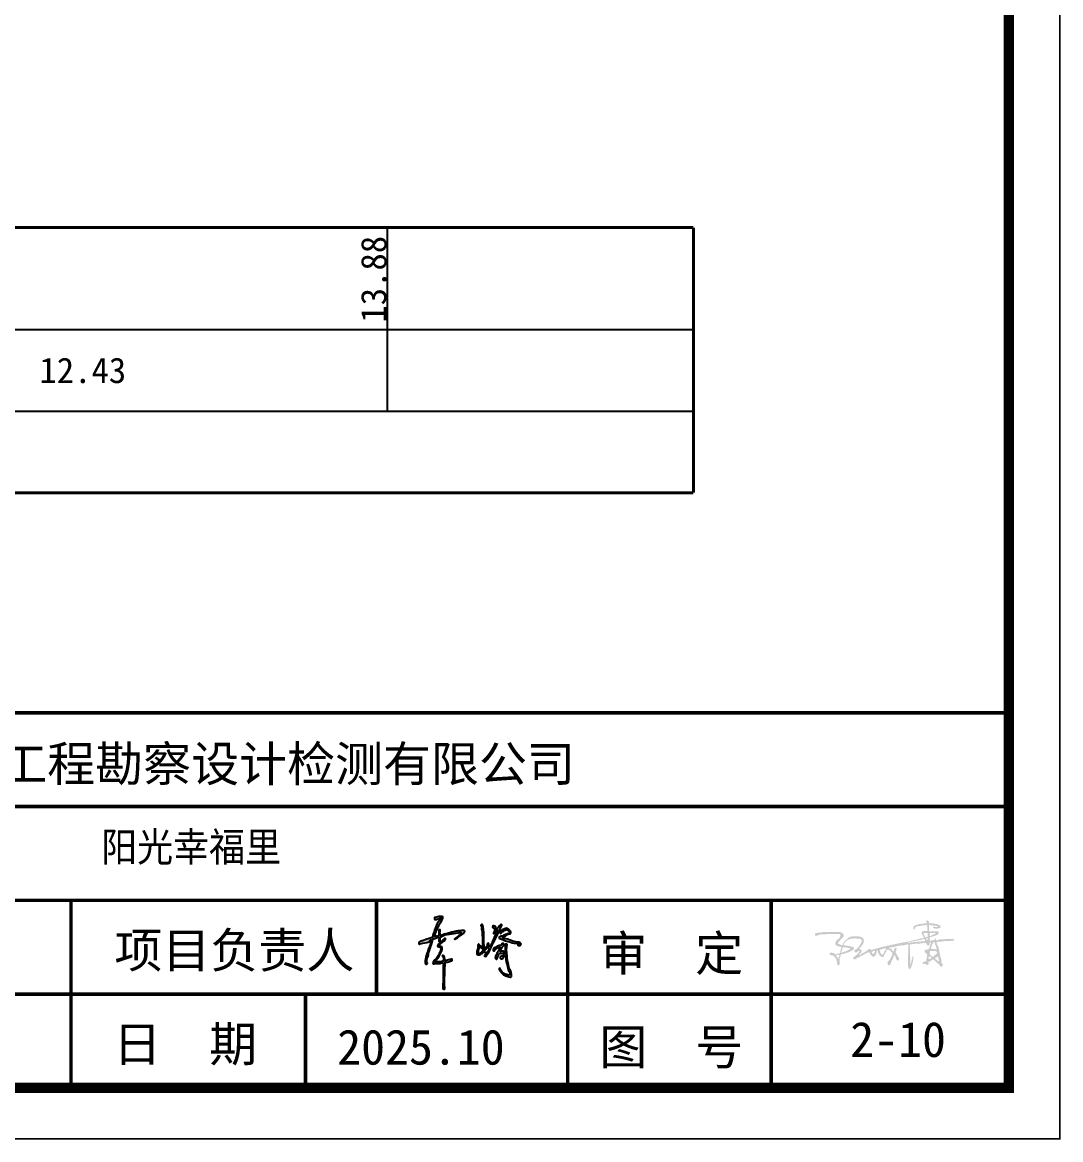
# Model space of a CAD drawing. Header units: millimetres. Extents: x -255 to 9196, y 129 to 426.
# Drawn here: x 4363.8 to 4465.6, y 129.3 to 238.8 of the extents above; entities that cross this region are included whole.
import ezdxf
from ezdxf.enums import TextEntityAlignment as Align

# ---------------------------------------------------------------- set-up
doc = ezdxf.new("R2010")
doc.units = ezdxf.units.MM
doc.layers.add('不打印', color=7, linetype='Continuous', plot=False)
doc.layers.add('地质-图框', color=7, linetype='Continuous')
doc.layers.add('地质-标注栏', color=7, linetype='Continuous')
doc.styles.add('LZ_PMT_LINE', font='', dxfattribs={"height": 2})
doc.styles.get("Standard").update_dxf_attribs({"font": 'simfang.ttf', "height": 2.5})
doc.styles.add('标注栏数据', font='simfang.ttf', dxfattribs={"width": 0.7, "height": 2.5})
doc.styles.get('LZ_PMT_LINE').set_extended_font_data('SimSun')

msp = doc.modelspace()

# ---------------------------------------------------------------- hatches: boundary and pattern name
at = {"linetype": 'Continuous'}
h = msp.add_hatch(color=0, dxfattribs=at)
edge = h.paths.add_edge_path()
edge.add_spline(control_points=[(4404.82, 151), (4404.82, 151), (4404.6, 150.97), (4404.47, 150.9), (4404.31, 150.82), (4404.19, 150.88), (4404.16, 150.96), (4404.2, 151.06), (4404.34, 151.04), (4404.51, 151.12), (4404.72, 151.15), (4405.03, 151.18), (4405, 150.96), (4404.94, 150.81), (4404.84, 150.66), (4404.75, 150.5), (4404.64, 150.33), (4404.54, 150.11), (4404.45, 149.84), (4404.31, 149.64), (4404.27, 149.43), (4404.21, 149.32), (4404.11, 149.16), (4404.28, 149.17), (4404.38, 149.22), (4404.51, 149.23), (4404.66, 149.25), (4404.59, 149.49), (4404.63, 149.64), (4404.59, 149.84), (4404.77, 149.84), (4404.71, 149.64), (4404.74, 149.49), (4404.72, 149.34), (4404.78, 149.25), (4404.98, 149.37), (4405.26, 149.42), (4405.67, 149.55), (4406.07, 149.63), (4406.46, 149.73), (4406.79, 149.73), (4407.01, 149.8), (4407.19, 149.73), (4407.09, 149.52), (4406.85, 149.35), (4406.56, 149.14), (4406.3, 148.98), (4406.18, 148.92), (4406.11, 148.89), (4406.21, 149), (4406.3, 149.07), (4406.5, 149.2), (4406.66, 149.34), (4406.79, 149.44), (4406.83, 149.55), (4406.67, 149.6), (4406.02, 149.38), (4405.39, 149.47), (4404.72, 149.11), (4404.75, 149.07), (4404.72, 148.95), (4404.77, 148.83), (4404.75, 148.68), (4404.84, 148.63), (4404.91, 148.75), (4405.02, 148.83), (4405.11, 148.92), (4405.18, 149), (4405.27, 148.98), (4405.25, 148.82), (4405.07, 148.73), (4404.91, 148.54), (4404.76, 148.45), (4404.67, 148.36), (4404.67, 148.29), (4404.7, 148.17), (4404.93, 148.24), (4404.98, 147.92), (4404.84, 147.58), (4404.62, 147.19), (4404.38, 146.87), (4404.24, 146.77), (4404.2, 146.68), (4404.38, 146.63), (4404.56, 146.7), (4404.83, 146.72), (4404.97, 146.74), (4405.09, 146.76), (4405.06, 146.91), (4405.06, 147.02), (4405.06, 147.18), (4404.93, 147.19), (4404.96, 147.38), (4405.2, 147.28), (4405.16, 147.06), (4405.22, 146.93), (4405.18, 146.77), (4405.47, 146.87), (4405.63, 146.9), (4405.81, 146.94), (4405.89, 146.98), (4405.91, 146.94), (4405.92, 146.9), (4405.92, 146.86), (4405.91, 146.81), (4405.86, 146.81), (4405.68, 146.74), (4405.49, 146.69), (4405.28, 146.67), (4405.26, 146.65), (4405.22, 146.65), (4405.24, 146.62), (4405.18, 146.28), (4405.23, 145.64), (4405.16, 144.87), (4405.15, 144.35), (4405.23, 144.12), (4405.18, 143.99), (4404.99, 144.04), (4405.03, 144.87), (4405.04, 145.58), (4405.03, 146.31), (4405.06, 146.49), (4405.02, 146.54), (4405, 146.6), (4404.81, 146.57), (4404.55, 146.5), (4404.29, 146.54), (4404.07, 146.48), (4404.05, 146.55), (4404.03, 146.61), (4404.06, 146.71), (4404.17, 146.87), (4404.44, 147.09), (4404.61, 147.43), (4404.74, 147.71), (4404.81, 147.89), (4404.82, 148.1), (4404.64, 148.16), (4404.47, 148.2), (4404.49, 148.36), (4404.61, 148.42), (4404.71, 148.48), (4404.73, 148.6), (4404.61, 148.67), (4404.6, 148.84), (4404.66, 149), (4404.57, 149.1), (4404.39, 149.01), (4404.22, 149), (4404.02, 148.91), (4403.98, 148.62), (4403.83, 148.22), (4403.63, 147.67), (4403.56, 147.23), (4403.42, 146.96), (4403.46, 146.82), (4403.44, 146.7), (4403.51, 146.6), (4403.47, 146.52), (4403.43, 146.47), (4403.36, 146.48), (4403.27, 146.49), (4403.25, 146.64), (4403.31, 147.16), (4403.54, 147.84), (4403.81, 148.51), (4403.81, 148.76), (4403.9, 148.86), (4403.77, 148.85), (4403.66, 148.57), (4403.18, 148.57), (4402.84, 148.49), (4402.71, 148.4), (4402.63, 148.46), (4402.64, 148.58), (4402.79, 148.69), (4403.04, 148.77), (4403.36, 148.93), (4403.67, 148.97), (4403.85, 149.05), (4403.98, 149.04), (4403.99, 149.26), (4404.23, 149.77), (4404.35, 150.46), (4404.75, 150.81), (4404.8, 150.89), (4404.83, 150.93), (4404.84, 150.96), (4404.86, 150.99), (4404.82, 151), (4404.82, 151)], knot_values=[0, 0, 0, 0, 0.197659, 0.38152, 0.566109, 0.652135, 0.748753, 0.807036, 0.92578, 1.122031, 1.368988, 1.626652, 1.76802, 1.918621, 2.118344, 2.300641, 2.476901, 2.727997, 3.020459, 3.30281, 3.467088, 3.639635, 3.748419, 3.829445, 4.003086, 4.123696, 4.214806, 4.40081, 4.667341, 4.776567, 4.878347, 5.011798, 5.239779, 5.391232, 5.421408, 5.561877, 5.912571, 6.38166, 6.788598, 7.158235, 7.581854, 7.75821, 7.879208, 8.024703, 8.302733, 8.776744, 9.113748, 9.171835, 9.21185, 9.282009, 9.431192, 9.655122, 9.945004, 10.084012, 10.156313, 10.23478, 10.492922, 12.265977, 12.308224, 12.341497, 12.381398, 12.643767, 12.73859, 12.784271, 12.894334, 13.057034, 13.22312, 13.293963, 13.355493, 13.427134, 13.691979, 13.931156, 14.154695, 14.230531, 14.280349, 14.357953, 14.559753, 14.73671, 15.127693, 15.701362, 16.09181, 16.245167, 16.284172, 16.325965, 16.693564, 16.937976, 17.092889, 17.140175, 17.268068, 17.432612, 17.543247, 17.640717, 17.742204, 17.919021, 18.124187, 18.330875, 18.38331, 18.514374, 18.915136, 19.05586, 19.094889, 19.129342, 19.171939, 19.2281, 19.253164, 19.30045, 19.335915, 19.866366, 19.900833, 19.91431, 19.956102, 19.971506, 20.016335, 20.975658, 21.868584, 22.374573, 22.482502, 22.597173, 22.697846, 22.941553, 24.708467, 25.088101, 25.161193, 25.220954, 25.277606, 25.350797, 25.711986, 26.113546, 26.20435, 26.256258, 26.30822, 26.383415, 26.54161, 26.923438, 27.405824, 27.649529, 27.849929, 27.988286, 28.210288, 28.334066, 28.448614, 28.601664, 28.712075, 28.802319, 28.905249, 29.053216, 29.28859, 29.3441, 29.421244, 29.800842, 29.895833, 30.034219, 30.598059, 31.241971, 31.744499, 31.964954, 32.082734, 32.192402, 32.311997, 32.392136, 32.448377, 32.505145, 32.585331, 32.68582, 32.890345, 34.212601, 34.822842, 34.959792, 35.019354, 35.099489, 35.175216, 35.910229, 36.17828, 36.27437, 36.332015, 36.438545, 36.566652, 36.87459, 37.22398, 37.642874, 37.759289, 37.851306, 37.959659, 38.310672, 39.66111, 39.8191, 39.895663, 39.943134, 39.968266, 39.993907, 40.020381, 40.020381, 40.020381, 40.020381], degree=3, periodic=0)
h = msp.add_hatch(color=0, dxfattribs=at)
edge = h.paths.add_edge_path()
edge.add_spline(control_points=[(4408.75, 150.19), (4408.75, 150.19), (4408.7, 150.37), (4408.87, 150.36), (4408.96, 150.23), (4408.99, 149.93), (4409.04, 149.38), (4409.02, 148.81), (4409.05, 148.29), (4409.08, 148.13), (4409.06, 147.94), (4409.13, 147.99), (4409.15, 148.1), (4409.25, 148.18), (4409.33, 148.25), (4409.35, 148.33), (4409.34, 148.41), (4409.36, 148.53), (4409.46, 148.52), (4409.54, 148.47), (4409.52, 148.38), (4409.46, 148.31), (4409.49, 148.22), (4409.57, 148.2), (4409.64, 148.28), (4409.88, 148.6), (4410.04, 149.21), (4410.28, 149.54), (4410.42, 149.81), (4410.24, 149.77), (4410.22, 149.63), (4410.13, 149.53), (4410.06, 149.44), (4409.91, 149.48), (4410.01, 149.61), (4410.05, 149.7), (4410.08, 149.76), (4410.09, 149.81), (4410.05, 149.85), (4410.07, 149.92), (4410.03, 149.99), (4409.96, 150.06), (4409.84, 150.09), (4409.87, 150.18), (4409.91, 150.23), (4409.94, 150.22), (4409.99, 150.22), (4410.05, 150.21), (4410.12, 150.18), (4410.22, 150.15), (4410.19, 150.05), (4410.13, 149.98), (4410.13, 149.9), (4410.13, 149.78), (4410.28, 149.92), (4410.41, 150.06), (4410.56, 150.26), (4410.7, 150.38), (4410.79, 150.35), (4410.79, 150.24), (4410.68, 150.09), (4410.41, 149.33), (4409.9, 148.52), (4409.57, 147.67), (4409.39, 147.43), (4409.31, 147.35), (4409.28, 147.25), (4409.19, 147.25), (4409.09, 147.22), (4409.1, 147.34), (4409.17, 147.41), (4409.18, 147.5), (4409.19, 147.64), (4409.26, 147.6), (4409.29, 147.58), (4409.36, 147.57), (4409.39, 147.71), (4409.48, 147.78), (4409.53, 147.92), (4409.43, 148.01), (4409.45, 148.12), (4409.33, 148.18), (4409.29, 147.98), (4409.15, 147.88), (4409.05, 147.69), (4408.91, 147.55), (4408.75, 147.45), (4408.59, 147.37), (4408.44, 147.37), (4408.31, 147.46), (4408.33, 147.72), (4408.41, 147.96), (4408.47, 148.21), (4408.41, 148.36), (4408.49, 148.44), (4408.57, 148.4), (4408.62, 148.3), (4408.75, 148.24), (4408.82, 148.17), (4408.89, 148.1), (4408.94, 148.19), (4408.89, 148.37), (4408.91, 148.81), (4408.86, 149.31), (4408.85, 149.75), (4408.77, 149.98), (4408.84, 150.11), (4408.75, 150.19), (4408.75, 150.19)], knot_values=[0, 0, 0, 0, 0.151641, 0.238659, 0.376664, 0.590515, 1.141021, 2.014882, 2.347755, 2.615323, 2.676021, 2.710593, 2.804102, 3.007035, 3.061602, 3.13322, 3.245143, 3.315186, 3.427304, 3.477072, 3.564265, 3.655727, 3.739894, 3.799056, 3.87173, 4.029935, 5.057343, 5.495043, 5.597064, 5.685824, 5.870477, 5.988218, 6.103187, 6.183129, 6.327156, 6.441553, 6.499549, 6.531273, 6.581438, 6.655339, 6.72585, 6.812621, 6.931223, 7.021295, 7.055988, 7.084035, 7.115588, 7.194681, 7.265663, 7.364865, 7.435714, 7.528285, 7.616981, 7.694766, 7.78323, 8.036039, 8.413504, 8.498284, 8.569266, 8.640116, 8.796808, 9.11983, 11.055099, 11.664171, 11.835983, 11.928577, 12.010113, 12.106825, 12.184086, 12.258206, 12.373062, 12.483201, 12.58762, 12.624928, 12.680159, 12.714126, 12.812598, 13.001774, 13.096833, 13.217036, 13.332331, 13.402875, 13.528845, 13.768977, 13.951307, 14.158673, 14.352187, 14.53796, 14.658549, 14.786357, 14.957076, 15.350749, 15.580771, 15.713776, 15.795278, 15.84804, 15.944469, 16.12046, 16.24941, 16.284195, 16.350242, 16.460828, 16.859637, 17.639134, 17.969349, 18.182657, 18.322554, 18.394148, 18.394148, 18.394148, 18.394148], degree=3, periodic=0)
edge = h.paths.add_edge_path()
edge.add_spline(control_points=[(4408.53, 148.08), (4408.53, 148.08), (4408.59, 148.16), (4408.68, 148.15), (4408.74, 148.06), (4408.84, 147.99), (4408.96, 147.97), (4408.99, 147.88), (4408.93, 147.81), (4408.87, 147.7), (4408.75, 147.56), (4408.6, 147.52), (4408.42, 147.56), (4408.48, 147.73), (4408.49, 147.88), (4408.51, 147.97), (4408.53, 148.08), (4408.53, 148.08)], knot_values=[0, 0, 0, 0, 0.075273, 0.154812, 0.252221, 0.377888, 0.530519, 0.569008, 0.63793, 0.773479, 0.964927, 1.137476, 1.253643, 1.402924, 1.561683, 1.692143, 1.765906, 1.765906, 1.765906, 1.765906], degree=3, periodic=0)
h = msp.add_hatch(color=256)
edge = h.paths.add_edge_path(flags=16)
edge.add_spline(control_points=[(4447.06, 147.65), (4447.05, 147.62), (4447.05, 147.57), (4447.11, 147.52), (4447.16, 147.49), (4447.21, 147.48), (4447.28, 147.49), (4447.29, 147.56), (4447.33, 147.61), (4447.35, 147.67), (4447.37, 147.72), (4447.35, 147.78), (4447.28, 147.78), (4447.21, 147.76), (4447.14, 147.75), (4447.12, 147.68), (4447.07, 147.69), (4447.06, 147.67), (4447.06, 147.65), (4447.06, 147.65)], knot_values=[0, 0, 0, 0, 1.094844, 2.010583, 2.936971, 3.772058, 4.559337, 5.371692, 6.406572, 7.298431, 8.125414, 8.707814, 9.723429, 10.914867, 11.774738, 12.831234, 13.232699, 13.516351, 13.791121, 13.791121, 13.791121, 13.791121], degree=3, periodic=0)
edge = h.paths.add_edge_path()
edge.add_spline(control_points=[(4441.47, 149.27), (4441.47, 149.31), (4441.47, 149.39), (4441.48, 149.45), (4441.47, 149.5), (4441.53, 149.5), (4441.65, 149.52), (4441.89, 149.57), (4442.2, 149.59), (4442.47, 149.64), (4442.72, 149.63), (4442.98, 149.63), (4443.25, 149.64), (4443.55, 149.63), (4443.76, 149.64), (4443.98, 149.63), (4444.11, 149.53), (4444.28, 149.46), (4444.32, 149.28), (4444.24, 149.08), (4444.02, 148.95), (4443.91, 148.72), (4443.76, 148.64), (4443.72, 148.5), (4443.91, 148.42), (4444.14, 148.24), (4444.24, 148.46), (4444.31, 148.62), (4444.48, 148.82), (4444.7, 149.01), (4444.91, 149.15), (4445.18, 149.21), (4445.46, 149.18), (4445.79, 149.21), (4446.03, 149.12), (4446.23, 149.02), (4446.27, 148.82), (4446.29, 148.62), (4446.16, 148.4), (4446.03, 148.19), (4445.9, 148.06), (4445.8, 147.98), (4445.84, 147.89), (4445.95, 147.96), (4446.09, 147.79), (4446.02, 147.56), (4445.86, 147.5), (4445.83, 147.42), (4445.86, 147.33), (4446.01, 147.44), (4446.1, 147.55), (4446.28, 147.6), (4446.41, 147.69), (4446.57, 147.77), (4446.68, 147.88), (4446.82, 147.98), (4446.93, 147.93), (4447.01, 147.8), (4447.19, 147.93), (4447.6, 148.03), (4448.29, 148.22), (4449.17, 148.4), (4450.02, 148.58), (4450.71, 148.7), (4451.23, 148.85), (4451.56, 148.89), (4451.82, 149.01), (4452, 148.99), (4452.19, 149.07), (4452.08, 149.21), (4452.05, 149.34), (4451.94, 149.45), (4451.93, 149.59), (4452, 149.71), (4452.17, 149.7), (4452.32, 149.75), (4452.49, 149.69), (4452.52, 149.81), (4452.51, 149.96), (4452.48, 150.11), (4452.49, 150.33), (4452.27, 150.28), (4452.07, 150.28), (4451.84, 150.22), (4451.6, 150.21), (4451.42, 150.14), (4451.28, 150.07), (4451.24, 149.97), (4451.26, 149.9), (4451.19, 149.84), (4451.13, 149.92), (4451.12, 150.02), (4451.14, 150.19), (4451.37, 150.28), (4451.59, 150.37), (4451.85, 150.43), (4452.09, 150.42), (4452.26, 150.5), (4452.47, 150.42), (4452.42, 150.56), (4452.39, 150.62), (4452.38, 150.69), (4452.4, 150.76), (4452.49, 150.76), (4452.58, 150.72), (4452.67, 150.63), (4452.65, 150.54), (4452.65, 150.44), (4452.83, 150.52), (4453, 150.45), (4453.25, 150.43), (4453.48, 150.4), (4453.65, 150.31), (4453.78, 150.24), (4453.81, 150.13), (4453.77, 150.05), (4453.67, 150.01), (4453.53, 149.97), (4453.37, 149.94), (4453.24, 149.96), (4453.16, 150), (4453.07, 149.99), (4453.06, 150.07), (4453.07, 150.16), (4453.22, 150.12), (4453.34, 150.13), (4453.44, 150.13), (4453.53, 150.11), (4453.52, 150.18), (4453.4, 150.23), (4453.24, 150.25), (4453.04, 150.25), (4452.89, 150.29), (4452.78, 150.32), (4452.68, 150.33), (4452.65, 150.22), (4452.67, 150.08), (4452.68, 149.92), (4452.64, 149.77), (4452.7, 149.7), (4452.85, 149.65), (4453.1, 149.71), (4453.35, 149.67), (4453.56, 149.69), (4453.68, 149.52), (4453.46, 149.31), (4453.18, 149.25), (4452.95, 149.14), (4452.76, 149.14), (4452.73, 149.03), (4452.76, 148.93), (4452.68, 148.7), (4452.98, 148.79), (4453.12, 148.84), (4453.27, 148.86), (4453.24, 148.97), (4453.37, 149.02), (4453.28, 148.73), (4453.76, 148.96), (4454.09, 148.88), (4454.56, 148.97), (4454.85, 148.92), (4455.02, 148.97), (4455.08, 148.91), (4455.11, 148.86), (4455.11, 148.81), (4455.09, 148.77), (4455.04, 148.78), (4454.96, 148.77), (4454.81, 148.75), (4454.51, 148.74), (4454.1, 148.74), (4453.76, 148.65), (4453.45, 148.7), (4453.38, 148.43), (4453.62, 148.17), (4453.67, 147.7), (4453.75, 147.27), (4453.89, 146.88), (4453.86, 146.56), (4454.09, 146.4), (4453.94, 146.27), (4453.78, 146.17), (4453.66, 146.51), (4453.38, 146.61), (4453.24, 146.83), (4453.12, 146.88), (4453.1, 147), (4452.88, 146.82), (4452.78, 146.73), (4452.57, 146.71), (4452.58, 146.59), (4452.63, 146.54), (4452.63, 146.44), (4452.53, 146.39), (4452.4, 146.37), (4452.36, 146.51), (4452.22, 146.48), (4452.12, 146.47), (4452.01, 146.52), (4452.03, 146.67), (4452.19, 146.7), (4452.3, 146.74), (4452.46, 146.79), (4452.37, 146.97), (4452.47, 147.12), (4452.44, 147.27), (4452.52, 147.44), (4452.37, 147.53), (4452.25, 147.61), (4452.19, 147.79), (4452.33, 147.9), (4452.48, 147.9), (4452.66, 147.94), (4452.69, 148.11), (4452.78, 148.25), (4452.77, 148.39), (4452.85, 148.47), (4452.89, 148.55), (4452.83, 148.61), (4452.72, 148.61), (4452.74, 148.48), (4452.72, 148.37), (4452.58, 148.24), (4452.45, 148.37), (4452.42, 148.51), (4452.23, 148.56), (4451.88, 148.5), (4451.47, 148.47), (4451.09, 148.46), (4450.93, 148.41), (4450.79, 148.44), (4450.78, 148.34), (4450.77, 148.22), (4450.79, 147.98), (4450.8, 147.67), (4450.79, 147.28), (4450.87, 146.87), (4450.79, 146.67), (4450.81, 146.47), (4450.86, 146.52), (4450.86, 146.59), (4450.92, 146.67), (4450.96, 146.78), (4450.96, 146.91), (4451.04, 147.01), (4451.02, 147.12), (4451.05, 147.19), (4451.06, 147.28), (4451.11, 147.25), (4451.17, 147.18), (4451.1, 146.98), (4451.09, 146.76), (4451.06, 146.53), (4450.95, 146.4), (4450.97, 146.24), (4450.88, 146.1), (4450.8, 145.98), (4450.69, 145.99), (4450.63, 146.08), (4450.63, 146.24), (4450.6, 146.44), (4450.62, 146.76), (4450.61, 147.14), (4450.62, 147.71), (4450.64, 148.08), (4450.63, 148.46), (4450.34, 148.33), (4450.09, 148.32), (4449.68, 148.28), (4449.36, 148.19), (4449.04, 148.11), (4448.9, 148.11), (4448.72, 148.1), (4448.8, 148), (4448.93, 148.01), (4449.05, 147.87), (4449.1, 147.76), (4449.24, 147.72), (4449.22, 147.87), (4449.25, 147.98), (4449.33, 148.06), (4449.46, 148.11), (4449.5, 147.93), (4449.45, 147.8), (4449.36, 147.66), (4449.43, 147.52), (4449.53, 147.36), (4449.64, 147.18), (4449.76, 147), (4449.71, 146.85), (4449.59, 146.8), (4449.5, 146.89), (4449.42, 147), (4449.4, 147.14), (4449.35, 147.25), (4449.23, 147.43), (4449.19, 147.15), (4449.09, 146.96), (4448.95, 146.7), (4448.9, 146.45), (4448.75, 146.33), (4448.61, 146.42), (4448.61, 146.54), (4448.58, 146.67), (4448.71, 146.78), (4448.84, 146.93), (4448.93, 147.16), (4449.03, 147.33), (4449.08, 147.47), (4449.08, 147.58), (4448.93, 147.71), (4448.81, 147.85), (4448.64, 147.92), (4448.56, 147.89), (4448.42, 147.71), (4448.37, 147.48), (4448.22, 147.3), (4448.22, 147.18), (4448.1, 147.15), (4448.02, 147.18), (4447.91, 147.25), (4447.78, 147.36), (4447.71, 147.52), (4447.67, 147.63), (4447.63, 147.72), (4447.63, 147.77), (4447.64, 147.83), (4447.59, 147.82), (4447.5, 147.81), (4447.54, 147.64), (4447.48, 147.47), (4447.41, 147.29), (4447.26, 147.2), (4447.11, 147.2), (4447.03, 147.32), (4446.91, 147.39), (4446.86, 147.49), (4446.87, 147.65), (4446.65, 147.6), (4446.49, 147.54), (4446.27, 147.4), (4446, 147.28), (4445.71, 147.1), (4445.48, 147.02), (4445.37, 146.91), (4445.29, 146.94), (4445.25, 147), (4445.19, 147.12), (4445.31, 147.17), (4445.42, 147.26), (4445.55, 147.38), (4445.68, 147.5), (4445.75, 147.6), (4445.81, 147.65), (4445.85, 147.73), (4445.77, 147.79), (4445.67, 147.74), (4445.61, 147.62), (4445.48, 147.61), (4445.37, 147.66), (4445.33, 147.75), (4445.35, 147.87), (4445.5, 147.88), (4445.65, 148.05), (4445.82, 148.2), (4445.91, 148.41), (4446.02, 148.54), (4446.06, 148.69), (4446.1, 148.85), (4445.98, 148.93), (4445.81, 148.99), (4445.62, 148.94), (4445.41, 149.01), (4445.25, 148.98), (4445.07, 148.98), (4444.91, 148.95), (4444.78, 148.89), (4444.66, 148.85), (4444.59, 148.77), (4444.48, 148.68), (4444.37, 148.58), (4444.34, 148.45), (4444.28, 148.4), (4444.27, 148.28), (4444.41, 148.31), (4444.53, 148.3), (4444.68, 148.25), (4444.85, 148.26), (4444.98, 148.19), (4445.11, 148.19), (4445.2, 148.14), (4445.29, 148.12), (4445.31, 148.03), (4445.31, 147.96), (4445.24, 147.87), (4445.05, 147.77), (4444.8, 147.64), (4444.52, 147.57), (4444.31, 147.47), (4444.16, 147.47), (4444.01, 147.45), (4443.99, 147.27), (4443.93, 147.11), (4443.87, 146.89), (4443.9, 146.68), (4443.92, 146.49), (4443.86, 146.35), (4443.66, 146.32), (4443.66, 146.56), (4443.63, 146.79), (4443.52, 147.02), (4443.39, 147.24), (4443.19, 147.37), (4442.99, 147.33), (4442.9, 147.44), (4442.89, 147.59), (4443.03, 147.59), (4443.17, 147.59), (4443.35, 147.57), (4443.55, 147.36), (4443.73, 147.56), (4443.96, 147.52), (4443.95, 147.7), (4444, 147.84), (4444.03, 148), (4444.07, 148.1), (4444.12, 148.21), (4443.96, 148.13), (4443.85, 148.22), (4443.7, 148.26), (4443.54, 148.3), (4443.48, 148.43), (4443.47, 148.55), (4443.53, 148.72), (4443.71, 148.88), (4443.92, 149.05), (4443.96, 149.25), (4444, 149.43), (4443.82, 149.43), (4443.59, 149.43), (4443.25, 149.42), (4442.9, 149.45), (4442.58, 149.4), (4442.27, 149.4), (4441.96, 149.39), (4441.71, 149.27), (4441.6, 149.26), (4441.47, 149.26), (4441.47, 149.27)], knot_values=[0, 0, 0, 0, 1.976312, 3.018367, 3.269898, 3.749702, 4.834006, 9.62362, 13.452743, 18.627688, 21.612948, 24.346242, 29.741381, 33.302581, 37.366558, 39.173731, 42.502539, 44.546889, 46.627753, 49.567369, 53.604173, 57.284866, 59.75768, 61.074803, 62.326696, 67.979375, 69.132216, 71.889253, 75.683349, 80.376133, 84.739519, 86.490853, 92.234156, 97.068019, 100.429757, 103.693796, 105.598345, 109.17742, 112.023186, 116.60901, 119.542734, 120.725083, 121.411546, 123.11809, 124.588039, 129.410696, 130.720715, 131.927345, 132.512105, 134.442431, 137.229942, 139.767682, 141.969606, 144.264473, 147.202208, 149.156303, 150.995179, 151.77243, 155.250043, 157.768724, 171.532936, 185.086132, 197.290427, 209.084545, 215.623844, 220.562481, 223.780967, 227.404624, 228.938971, 231.18602, 232.99334, 235.279714, 237.39077, 238.413247, 240.945245, 243.852354, 245.95977, 246.754168, 248.413036, 252.429649, 254.024041, 256.622344, 259.532533, 263.465936, 266.597203, 270.043433, 271.790493, 273.165009, 274.278271, 275.155617, 275.96863, 278.137574, 279.489418, 282.933465, 287.218074, 290.631735, 294.43893, 297.066035, 299.279555, 300.631477, 301.741743, 302.480205, 303.51679, 304.510579, 305.744526, 308.045667, 309.10708, 309.738011, 311.721468, 314.587144, 318.560317, 321.978382, 324.929444, 326.726307, 328.375842, 329.212915, 330.25815, 332.912487, 335.737852, 337.322197, 338.464063, 339.540303, 340.517248, 341.291475, 343.24226, 345.424661, 346.906066, 347.790693, 348.283761, 349.37956, 352.817893, 355.786154, 358.093634, 359.322049, 360.782347, 361.645093, 363.565636, 367.250663, 368.807935, 369.801923, 370.698936, 375.382624, 380.290659, 382.057817, 384.048911, 387.541174, 392.467198, 396.884683, 398.870852, 399.463262, 401.525914, 403.50169, 407.635898, 409.387035, 411.233271, 412.280452, 413.20357, 415.190434, 419.044115, 426.82695, 433.696307, 438.234604, 439.880328, 440.5342, 441.546128, 442.183141, 442.753004, 443.168649, 444.25252, 446.435187, 449.787888, 457.012911, 463.817808, 466.622312, 467.653782, 474.772731, 480.221843, 487.75307, 493.758919, 498.268061, 500.770469, 503.126663, 504.93944, 508.215227, 514.602973, 517.725651, 519.162893, 519.653701, 522.57407, 525.985365, 528.091346, 529.420767, 530.44176, 531.074818, 533.51958, 534.412854, 536.192404, 538.038156, 539.769774, 540.822907, 542.444399, 544.691107, 546.792547, 548.016807, 551.031041, 552.848139, 555.141276, 557.888754, 559.117839, 562.162851, 564.274516, 565.814007, 568.969099, 570.805367, 573.405532, 575.322644, 577.850069, 578.932876, 580.303886, 580.965396, 582.395387, 583.584192, 585.599442, 587.646145, 589.914983, 591.789159, 593.27422, 597.94608, 607.063846, 611.402782, 614.073872, 615.321987, 615.878503, 617.519975, 620.919802, 626.227157, 631.278458, 637.955565, 642.446505, 643.232821, 643.760483, 644.456326, 646.177092, 647.742257, 649.719808, 651.636288, 652.979528, 654.238301, 655.194152, 655.659487, 656.394987, 659.092563, 663.591374, 666.73103, 668.397875, 670.738048, 673.250698, 675.453964, 676.439317, 677.660828, 679.829027, 683.261807, 686.437325, 693.520123, 699.871158, 710.80178, 711.665262, 714.371367, 719.852061, 724.798696, 731.582425, 735.049173, 737.977924, 739.413207, 740.181114, 742.294893, 744.847896, 747.080249, 748.01495, 749.656081, 751.744516, 753.156469, 754.723524, 756.064382, 759.453584, 761.036376, 762.882106, 765.701193, 769.323154, 772.347842, 774.172791, 775.585183, 777.013936, 779.293074, 781.697647, 782.695741, 785.087573, 787.226283, 790.776274, 796.031545, 799.610519, 801.573474, 803.326881, 805.300637, 806.912735, 808.495868, 812.035945, 815.779267, 818.869602, 820.811829, 822.125877, 823.541907, 828.940789, 830.302191, 831.031036, 832.606796, 840.023967, 840.684534, 842.883131, 844.244533, 845.363175, 846.535711, 849.926761, 852.286909, 854.171399, 855.113645, 856.128269, 856.673621, 857.147526, 858.050728, 860.090115, 862.716938, 866.384136, 867.936357, 870.065038, 872.061231, 873.982345, 875.67185, 877.131449, 879.445427, 882.719542, 885.677448, 890.574174, 895.673374, 900.269723, 901.080783, 902.0814, 903.195863, 904.760709, 906.51745, 907.912156, 911.149921, 913.959999, 915.505406, 916.565642, 917.656816, 918.348052, 920.340725, 921.570186, 923.703426, 925.112377, 926.520541, 927.902372, 929.517787, 932.398315, 937.179688, 939.59686, 942.195605, 944.091548, 946.864224, 947.8244, 950.291283, 954.566441, 955.923755, 959.676397, 961.5313, 963.693704, 966.5664, 967.727809, 969.03891, 971.169049, 973.960761, 975.413252, 976.517354, 977.539594, 979.222904, 980.846563, 983.344484, 985.952933, 988.091281, 989.728729, 991.182119, 992.528204, 993.655163, 994.585274, 995.88215, 998.258073, 1003.821633, 1008.058251, 1010.833525, 1013.583601, 1014.67668, 1017.228742, 1019.702485, 1022.748285, 1026.782974, 1029.033757, 1031.10648, 1032.665939, 1035.775685, 1038.774974, 1043.505154, 1046.495812, 1049.996333, 1053.115253, 1054.040804, 1056.294707, 1057.620278, 1059.043068, 1062.953747, 1065.090649, 1070.123473, 1071.433068, 1073.272203, 1075.944948, 1078.502315, 1080.15249, 1081.014965, 1082.574426, 1084.823859, 1086.961129, 1089.405106, 1091.419354, 1092.609896, 1094.709199, 1098.735043, 1103.263313, 1105.737056, 1107.750914, 1109.564562, 1112.173013, 1118.219875, 1124.030812, 1127.369626, 1132.591904, 1137.489058, 1140.639116, 1143.742249, 1144.231568, 1144.231568, 1144.231568, 1144.231568], degree=3, periodic=0)
edge = h.paths.add_edge_path(flags=16)
edge.add_spline(control_points=[(4447.83, 147.83), (4447.85, 147.79), (4447.88, 147.7), (4447.89, 147.58), (4447.96, 147.49), (4448.03, 147.4), (4448.13, 147.42), (4448.21, 147.48), (4448.25, 147.6), (4448.29, 147.71), (4448.35, 147.8), (4448.39, 147.86), (4448.43, 147.92), (4448.46, 147.98), (4448.41, 148.05), (4448.28, 147.99), (4448.13, 147.98), (4448, 147.92), (4447.89, 147.91), (4447.82, 147.87), (4447.83, 147.84), (4447.83, 147.83)], knot_values=[0, 0, 0, 0, 2.065977, 3.778019, 5.026363, 7.020016, 7.991516, 9.334166, 11.098954, 13.338472, 14.354147, 15.643986, 16.805999, 17.506465, 18.120776, 20.055848, 22.53053, 24.848178, 26.280873, 27.23305, 27.71727, 27.71727, 27.71727, 27.71727], degree=3, periodic=0)
edge = h.paths.add_edge_path(flags=17)
edge.add_spline(control_points=[(4452.19, 148.93), (4452.21, 148.93), (4452.25, 148.9), (4452.26, 148.83), (4452.29, 148.78), (4452.25, 148.69), (4452.04, 148.75), (4451.85, 148.67), (4451.64, 148.7), (4451.47, 148.65), (4451.24, 148.64), (4451.01, 148.61), (4450.79, 148.61), (4450.65, 148.52), (4450.56, 148.59), (4450.78, 148.67), (4450.89, 148.67), (4451.08, 148.71), (4451.25, 148.71), (4451.41, 148.77), (4451.57, 148.79), (4451.74, 148.83), (4451.9, 148.86), (4452.04, 148.9), (4452.11, 148.94), (4452.16, 148.94), (4452.18, 148.93), (4452.19, 148.93)], knot_values=[0, 0, 0, 0, 0.777686, 1.929051, 2.760418, 3.308433, 5.798843, 10.064954, 12.451385, 14.874019, 17.777373, 22.090389, 25.106741, 27.549329, 27.908396, 29.455131, 33.457187, 35.066045, 37.764147, 40.527792, 42.5051, 44.669727, 48.209364, 49.784594, 50.888217, 51.544484, 51.936834, 51.936834, 51.936834, 51.936834], degree=3, periodic=0)
edge = h.paths.add_edge_path(flags=16)
edge.add_spline(control_points=[(4452.39, 148.97), (4452.4, 148.94), (4452.42, 148.89), (4452.46, 148.85), (4452.52, 148.81), (4452.53, 148.89), (4452.52, 148.95), (4452.53, 149.01), (4452.5, 149.04), (4452.45, 149.03), (4452.42, 149.02), (4452.37, 149), (4452.39, 148.98), (4452.39, 148.97)], knot_values=[0, 0, 0, 0, 1.245613, 2.175218, 2.84887, 3.463701, 4.88207, 5.540711, 6.008538, 6.560514, 7.449846, 7.84399, 8.22639, 8.22639, 8.22639, 8.22639], degree=3, periodic=0)
edge = h.paths.add_edge_path(flags=16)
edge.add_spline(control_points=[(4452.17, 149.51), (4452.15, 149.51), (4452.12, 149.45), (4452.16, 149.36), (4452.22, 149.28), (4452.24, 149.2), (4452.28, 149.15), (4452.31, 149.08), (4452.38, 149.09), (4452.44, 149.11), (4452.48, 149.15), (4452.53, 149.16), (4452.53, 149.2), (4452.53, 149.3), (4452.57, 149.44), (4452.49, 149.54), (4452.4, 149.53), (4452.32, 149.52), (4452.25, 149.53), (4452.2, 149.53), (4452.17, 149.54), (4452.16, 149.52), (4452.17, 149.52), (4452.17, 149.51)], knot_values=[0, 0, 0, 0, 0.861244, 2.431031, 3.852702, 5.085635, 5.85594, 6.934384, 7.860311, 8.665001, 9.656767, 10.144616, 10.436036, 11.285115, 14.912628, 15.689596, 16.719567, 18.186906, 19.266269, 19.953127, 20.276731, 20.450871, 20.557842, 20.557842, 20.557842, 20.557842], degree=3, periodic=0)
edge = h.paths.add_edge_path(flags=16)
edge.add_spline(control_points=[(4452.72, 149.48), (4452.72, 149.45), (4452.71, 149.39), (4452.71, 149.31), (4452.71, 149.25), (4452.76, 149.23), (4452.82, 149.22), (4452.87, 149.26), (4452.93, 149.3), (4453.01, 149.33), (4453.09, 149.33), (4453.13, 149.4), (4453.19, 149.43), (4453.24, 149.44), (4453.28, 149.44), (4453.33, 149.45), (4453.29, 149.49), (4453.28, 149.57), (4453.14, 149.53), (4453.01, 149.55), (4452.9, 149.52), (4452.81, 149.53), (4452.77, 149.52), (4452.72, 149.53), (4452.72, 149.5), (4452.72, 149.49), (4452.72, 149.48)], knot_values=[0, 0, 0, 0, 1.627271, 2.564917, 3.463325, 4.107991, 4.704694, 5.809748, 6.927935, 7.926836, 9.222179, 10.242214, 11.082175, 11.993147, 12.703979, 13.04412, 13.515506, 14.375081, 16.367968, 18.130075, 20.108708, 21.275945, 21.825603, 22.498973, 22.613285, 22.934178, 22.934178, 22.934178, 22.934178], degree=3, periodic=0)
edge = h.paths.add_edge_path(flags=16)
edge.add_spline(control_points=[(4453.1, 148.59), (4453.07, 148.56), (4453.01, 148.49), (4452.96, 148.37), (4452.9, 148.26), (4452.92, 148.15), (4452.86, 148.08), (4452.85, 148.01), (4452.88, 147.95), (4452.97, 147.98), (4453.09, 147.97), (4453.22, 147.91), (4453.34, 147.97), (4453.38, 147.88), (4453.46, 147.97), (4453.35, 148.07), (4453.36, 148.21), (4453.3, 148.33), (4453.25, 148.44), (4453.24, 148.53), (4453.23, 148.61), (4453.18, 148.64), (4453.11, 148.64), (4453.11, 148.59), (4453.1, 148.59)], knot_values=[0, 0, 0, 0, 2.001049, 3.674502, 5.771722, 7.156147, 8.41876, 9.470853, 10.127335, 10.852845, 13.021442, 15.353893, 16.866073, 17.608889, 18.399536, 20.205357, 22.625681, 24.41842, 26.100767, 27.697592, 28.445905, 29.247463, 30.191838, 30.721959, 30.721959, 30.721959, 30.721959], degree=3, periodic=0)
edge = h.paths.add_edge_path(flags=16)
edge.add_spline(control_points=[(4452.76, 147.68), (4452.76, 147.65), (4452.74, 147.58), (4452.71, 147.46), (4452.79, 147.38), (4452.88, 147.3), (4452.96, 147.21), (4453.09, 147.17), (4453.15, 147.28), (4453.24, 147.37), (4453.36, 147.42), (4453.43, 147.52), (4453.46, 147.63), (4453.38, 147.72), (4453.28, 147.77), (4453.13, 147.74), (4453, 147.79), (4452.88, 147.75), (4452.81, 147.77), (4452.75, 147.74), (4452.76, 147.7), (4452.76, 147.68)], knot_values=[0, 0, 0, 0, 1.621992, 3.308842, 4.508909, 6.438784, 8.406396, 9.887104, 11.272649, 13.072815, 15.431049, 16.969104, 18.225996, 19.790057, 21.47997, 23.344688, 25.770547, 27.41792, 28.509462, 29.001281, 29.820485, 29.820485, 29.820485, 29.820485], degree=3, periodic=0)
edge = h.paths.add_edge_path(flags=16)
edge.add_spline(control_points=[(4452.68, 147.21), (4452.65, 147.19), (4452.62, 147.13), (4452.64, 147.04), (4452.62, 146.98), (4452.65, 146.94), (4452.69, 146.94), (4452.73, 146.99), (4452.8, 147.01), (4452.86, 147.04), (4452.91, 147.08), (4452.88, 147.13), (4452.84, 147.17), (4452.8, 147.19), (4452.77, 147.23), (4452.73, 147.24), (4452.7, 147.26), (4452.67, 147.23), (4452.69, 147.21), (4452.68, 147.21)], knot_values=[0, 0, 0, 0, 1.23237, 2.862046, 3.675794, 4.080594, 4.699096, 5.35691, 6.876583, 7.681133, 8.417953, 8.942195, 9.954773, 10.679344, 11.236603, 11.826958, 12.460554, 12.741244, 13.107108, 13.107108, 13.107108, 13.107108], degree=3, periodic=0)
edge = h.paths.add_edge_path(flags=16)
edge.add_spline(control_points=[(4453.3, 147.09), (4453.28, 147.08), (4453.24, 147.06), (4453.24, 146.99), (4453.32, 146.96), (4453.39, 146.92), (4453.45, 146.85), (4453.5, 146.8), (4453.57, 146.77), (4453.61, 146.72), (4453.67, 146.76), (4453.62, 146.83), (4453.6, 146.9), (4453.61, 146.99), (4453.58, 147.08), (4453.58, 147.16), (4453.56, 147.23), (4453.5, 147.22), (4453.47, 147.19), (4453.42, 147.16), (4453.38, 147.13), (4453.35, 147.11), (4453.32, 147.1), (4453.31, 147.09), (4453.3, 147.09)], knot_values=[0, 0, 0, 0, 1.078617, 1.584482, 2.769352, 4.19498, 5.366298, 6.581313, 7.563654, 8.507528, 8.990575, 10.154726, 11.423765, 12.462376, 13.998568, 15.210379, 16.153849, 16.746294, 17.483217, 18.246977, 18.971547, 19.662222, 19.902153, 20.241453, 20.241453, 20.241453, 20.241453], degree=3, periodic=0)
edge = h.paths.add_edge_path(flags=16)
edge.add_spline(control_points=[(4443.57, 147.28), (4443.59, 147.27), (4443.61, 147.23), (4443.64, 147.17), (4443.69, 147.11), (4443.7, 147.04), (4443.81, 147), (4443.74, 147.16), (4443.87, 147.16), (4443.86, 147.25), (4443.86, 147.31), (4443.87, 147.37), (4443.82, 147.41), (4443.74, 147.4), (4443.66, 147.36), (4443.58, 147.38), (4443.55, 147.32), (4443.56, 147.29), (4443.57, 147.28)], knot_values=[0, 0, 0, 0, 1.076924, 2.082744, 2.865184, 4.332782, 4.901003, 6.550431, 7.733202, 8.571799, 9.759042, 10.52869, 11.144503, 12.459715, 13.851956, 14.688205, 15.691416, 16.049705, 16.049705, 16.049705, 16.049705], degree=3, periodic=0)
edge = h.paths.add_edge_path(flags=16)
edge.add_spline(control_points=[(4444.2, 148.1), (4444.19, 148.04), (4444.15, 147.92), (4444.1, 147.77), (4444.06, 147.67), (4444.02, 147.55), (4444.21, 147.65), (4444.37, 147.67), (4444.62, 147.76), (4444.77, 147.9), (4444.92, 147.93), (4444.98, 148.07), (4444.69, 148.05), (4444.51, 148.13), (4444.34, 148.11), (4444.21, 148.14), (4444.2, 148.11), (4444.2, 148.1)], knot_values=[0, 0, 0, 0, 2.639694, 5.480822, 6.640847, 7.833901, 9.379189, 12.619169, 16.706763, 20.039631, 21.716381, 22.636913, 25.384768, 29.554076, 32.467188, 33.476001, 33.820235, 33.820235, 33.820235, 33.820235], degree=3, periodic=0)
h = msp.add_hatch(color=0, dxfattribs=at)
edge = h.paths.add_edge_path()
edge.add_spline(control_points=[(4410.67, 149.48), (4410.67, 149.48), (4410.6, 149.51), (4410.63, 149.59), (4410.66, 149.65), (4410.69, 149.74), (4410.8, 149.79), (4410.9, 149.87), (4411.04, 149.93), (4411.16, 149.96), (4411.29, 150.01), (4411.34, 149.93), (4411.43, 149.91), (4411.51, 149.81), (4411.66, 149.74), (4411.68, 149.59), (4411.65, 149.45), (4411.33, 149.45), (4411.16, 149.18), (4410.92, 149.15), (4410.79, 148.99), (4411.36, 148.94), (4411.7, 148.76), (4412.19, 148.67), (4412.52, 148.61), (4412.65, 148.51), (4412.68, 148.4), (4412.63, 148.31), (4412.51, 148.3), (4412.44, 148.3), (4412.34, 148.32), (4412.38, 148.38), (4412.43, 148.4), (4412.46, 148.53), (4411.92, 148.47), (4411.6, 148.67), (4411.1, 148.74), (4410.84, 148.87), (4410.67, 148.96), (4410.53, 148.97), (4410.51, 149.06), (4410.57, 149.18), (4410.84, 149.22), (4411.12, 149.37), (4411.37, 149.44), (4411.58, 149.57), (4411.49, 149.72), (4411.37, 149.76), (4411.28, 149.87), (4411.14, 149.86), (4411.03, 149.72), (4410.85, 149.66), (4410.73, 149.56), (4410.72, 149.48), (4410.67, 149.48), (4410.67, 149.48)], knot_values=[0, 0, 0, 0, 0.068569, 0.120283, 0.209334, 0.288456, 0.410161, 0.543077, 0.67672, 0.831793, 0.968421, 0.997207, 1.096469, 1.208819, 1.397135, 1.525038, 1.6288, 1.79443, 2.318001, 2.461788, 2.508986, 2.880792, 3.402072, 4.029968, 4.268004, 4.406366, 4.496694, 4.587713, 4.670899, 4.818574, 4.863121, 4.909296, 4.982462, 5.020931, 5.274915, 5.995984, 6.445824, 6.716471, 6.880111, 7.020502, 7.069661, 7.134015, 7.408033, 7.793483, 8.071446, 8.264313, 8.338473, 8.530902, 8.628222, 8.742587, 8.884205, 9.139889, 9.29114, 9.346422, 9.364859, 9.364859, 9.364859, 9.364859], degree=3, periodic=0)
h = msp.add_hatch(color=0, dxfattribs=at)
edge = h.paths.add_edge_path()
edge.add_spline(control_points=[(4410.13, 147.91), (4410.13, 147.91), (4410.1, 147.86), (4410.12, 147.8), (4410.03, 147.78), (4409.91, 147.79), (4409.94, 147.91), (4409.98, 148.06), (4410.25, 148.15), (4410.46, 148.32), (4410.71, 148.27), (4410.76, 148.38), (4410.77, 148.45), (4410.81, 148.52), (4410.87, 148.5), (4410.92, 148.5), (4410.98, 148.47), (4410.89, 148.37), (4411.11, 148.41), (4411.19, 148.42), (4411.3, 148.43), (4411.34, 148.35), (4411.28, 148.26), (4411.22, 147.95), (4411.3, 147.52), (4411.3, 146.94), (4411.44, 146.5), (4411.48, 146.08), (4411.7, 145.76), (4411.74, 145.48), (4411.72, 145.11), (4411.4, 145.28), (4411.12, 145.3), (4410.76, 145.55), (4410.65, 145.78), (4410.46, 146.05), (4410.63, 146.08), (4410.68, 145.78), (4410.96, 145.51), (4411.3, 145.44), (4411.52, 145.38), (4411.64, 145.54), (4411.36, 145.87), (4411.38, 146.32), (4411.17, 146.79), (4411.17, 147.04), (4411.16, 147.31), (4410.99, 147.19), (4410.94, 147.06), (4410.8, 146.97), (4410.58, 147.02), (4410.67, 147.26), (4410.88, 147.23), (4411.01, 147.31), (4411.1, 147.38), (4411.12, 147.53), (4411.11, 147.74), (4411.1, 147.98), (4411.12, 148.15), (4411.17, 148.29), (4411.02, 148.32), (4410.92, 148.25), (4410.8, 148.13), (4410.73, 147.95), (4410.66, 147.83), (4410.64, 147.67), (4410.8, 147.79), (4410.99, 147.76), (4411.01, 147.61), (4410.96, 147.49), (4410.83, 147.55), (4410.7, 147.52), (4410.55, 147.55), (4410.47, 147.42), (4410.47, 147.25), (4410.32, 147.14), (4410.32, 146.91), (4410.13, 147.02), (4410.15, 147.19), (4410.17, 147.37), (4410.42, 147.57), (4410.4, 147.86), (4410.71, 148.06), (4410.6, 148.16), (4410.45, 148.11), (4410.33, 148.02), (4410.2, 148.01), (4410.13, 147.91), (4410.13, 147.91)], knot_values=[0, 0, 0, 0, 0.055468, 0.108636, 0.15794, 0.287628, 0.37734, 0.476649, 0.75171, 1.123031, 1.300816, 1.366581, 1.456854, 1.512333, 1.573547, 1.619172, 1.668973, 1.725776, 1.864766, 2.013087, 2.08294, 2.139601, 2.250537, 2.381097, 3.075455, 3.543653, 4.104514, 4.464494, 4.787032, 5.203317, 5.40603, 5.616843, 5.99304, 6.370507, 6.777418, 6.94852, 7.030929, 7.122552, 7.732463, 8.067039, 8.223055, 8.316505, 8.586054, 9.28966, 9.67584, 10.05418, 10.155537, 10.294914, 10.465459, 10.604836, 10.778578, 10.941849, 11.144698, 11.309695, 11.402433, 11.470004, 11.732206, 12.043571, 12.185022, 12.283689, 12.403076, 12.505804, 12.656503, 12.905748, 13.048865, 13.138997, 13.234967, 13.485832, 13.543772, 13.672045, 13.771801, 13.919401, 14.076061, 14.176105, 14.345032, 14.547447, 14.695176, 14.823507, 14.981121, 15.175895, 15.356401, 15.862654, 16.044634, 16.091003, 16.247663, 16.464121, 16.52785, 16.655078, 16.655078, 16.655078, 16.655078], degree=3, periodic=0)

# ---------------------------------------------------------------- linework, layer by layer
at = {"const_width": 0.345}
for points in [[(4276.63, 171.11), (4460.49, 171.11), (4460.49, 134.34), (4276.63, 134.34), (4276.63, 171.11)], [(4276.63, 171.11), (4460.49, 171.11), (4460.49, 134.34), (4276.63, 134.34), (4276.63, 171.11)], [(4276.63, 161.92), (4460.49, 161.92)], [(4276.63, 152.73), (4460.49, 152.73)], [(4368.56, 152.73), (4368.56, 134.34)], [(4398.5, 152.73), (4398.5, 143.53)], [(4417.24, 152.73), (4417.24, 143.53)], [(4437.18, 143.53), (4437.18, 152.73)], [(4276.63, 143.53), (4460.49, 143.53)], [(4299.61, 143.53), (4460.49, 143.53)], [(4391.54, 143.53), (4391.54, 134.34)], [(4417.24, 143.53), (4417.24, 134.34)], [(4437.18, 134.34), (4437.18, 143.53)]]:
    msp.add_lwpolyline(points, dxfattribs=at)
at = {"color": 0}
for points, start_tangent, end_tangent in [([(4404.82, 151), (4404.63, 150.96), (4404.46, 150.89), (4404.28, 150.85), (4404.2, 150.88), (4404.17, 150.98), (4404.19, 151.03), (4404.31, 151.05), (4404.5, 151.11), (4404.74, 151.15), (4405, 151.11), (4404.99, 150.97), (4404.94, 150.83), (4404.84, 150.65), (4404.75, 150.5), (4404.66, 150.35), (4404.55, 150.12), (4404.44, 149.85), (4404.31, 149.59), (4404.27, 149.44), (4404.19, 149.28), (4404.15, 149.18), (4404.23, 149.17), (4404.4, 149.22), (4404.52, 149.23), (4404.61, 149.26), (4404.61, 149.44), (4404.61, 149.71), (4404.63, 149.82), (4404.73, 149.82), (4404.73, 149.69), (4404.73, 149.46), (4404.74, 149.31), (4404.76, 149.28), (4404.9, 149.31), (4405.23, 149.42), (4405.69, 149.55), (4406.08, 149.64), (4406.44, 149.71), (4406.86, 149.76), (4407.04, 149.78), (4407.15, 149.72), (4407.11, 149.58), (4406.9, 149.39), (4406.51, 149.12), (4406.23, 148.94), (4406.17, 148.92), (4406.13, 148.91), (4406.18, 148.96), (4406.29, 149.06), (4406.47, 149.19), (4406.7, 149.37), (4406.79, 149.47), (4406.81, 149.54), (4406.74, 149.58), (4406.49, 149.55), (4404.76, 149.13), (4404.73, 149.1), (4404.74, 149.07), (4404.74, 149.03), (4404.75, 148.77), (4404.77, 148.67), (4404.81, 148.65), (4404.9, 148.72), (4405.02, 148.83), (4405.13, 148.95), (4405.19, 148.99), (4405.25, 148.97), (4405.26, 148.9), (4405.07, 148.71), (4404.9, 148.55), (4404.72, 148.41), (4404.67, 148.35), (4404.67, 148.3), (4404.7, 148.23), (4404.9, 148.18), (4404.95, 148.02), (4404.85, 147.64), (4404.57, 147.14), (4404.32, 146.84), (4404.22, 146.72), (4404.21, 146.69), (4404.25, 146.67), (4404.61, 146.7), (4404.86, 146.72), (4405.01, 146.75), (4405.05, 146.76), (4405.07, 146.89), (4405.06, 147.05), (4405.04, 147.16), (4404.96, 147.21), (4404.97, 147.31), (4405.14, 147.27), (4405.18, 147.07), (4405.2, 146.87), (4405.2, 146.81), (4405.33, 146.82), (4405.72, 146.92), (4405.85, 146.96), (4405.89, 146.97), (4405.91, 146.94), (4405.92, 146.9), (4405.92, 146.85), (4405.91, 146.82), (4405.86, 146.81), (4405.83, 146.8), (4405.31, 146.67), (4405.28, 146.67), (4405.27, 146.66), (4405.23, 146.64), (4405.23, 146.63), (4405.23, 146.58), (4405.2, 145.62), (4405.16, 144.73), (4405.19, 144.23), (4405.21, 144.12), (4405.16, 144.02), (4405.06, 144.03), (4405, 144.27), (4405.04, 146.03), (4405.05, 146.41), (4405.05, 146.49), (4405.02, 146.54), (4404.99, 146.59), (4404.92, 146.59), (4404.56, 146.53), (4404.16, 146.51), (4404.07, 146.51), (4404.05, 146.55), (4404.03, 146.6), (4404.05, 146.68), (4404.14, 146.81), (4404.4, 147.09), (4404.65, 147.5), (4404.74, 147.72), (4404.8, 147.92), (4404.8, 148.05), (4404.61, 148.17), (4404.49, 148.22), (4404.5, 148.33), (4404.62, 148.43), (4404.7, 148.5), (4404.71, 148.59), (4404.64, 148.67), (4404.61, 148.81), (4404.61, 149.05), (4404.57, 149.08), (4404.49, 149.07), (4404.13, 148.95), (4404.05, 148.91), (4404, 148.78), (4403.84, 148.24), (4403.64, 147.63), (4403.51, 147.14), (4403.44, 146.93), (4403.45, 146.81), (4403.45, 146.7), (4403.49, 146.59), (4403.47, 146.51), (4403.42, 146.48), (4403.37, 146.48), (4403.29, 146.5), (4403.26, 146.6), (4403.27, 146.8), (4403.64, 148.07), (4403.81, 148.66), (4403.84, 148.79), (4403.87, 148.84), (4403.79, 148.84), (4403.74, 148.78), (4403.05, 148.53), (4402.79, 148.45), (4402.7, 148.42), (4402.65, 148.45), (4402.65, 148.56), (4402.74, 148.65), (4403.02, 148.77), (4403.35, 148.9), (4403.75, 149.01), (4403.87, 149.04), (4403.96, 149.06), (4403.99, 149.16), (4404.09, 149.5), (4404.65, 150.72), (4404.76, 150.84), (4404.81, 150.9), (4404.84, 150.94), (4404.85, 150.96), (4404.85, 150.99), (4404.82, 151)], (-0.998184, 0.060238), (-0.998185, 0.060224)), ([(4408.75, 150.19), (4408.75, 150.34), (4408.84, 150.35), (4408.93, 150.25), (4408.97, 150.04), (4409.02, 149.49), (4409.03, 148.62), (4409.05, 148.29), (4409.07, 148.02), (4409.08, 147.96), (4409.11, 147.98), (4409.15, 148.06), (4409.28, 148.21), (4409.32, 148.25), (4409.35, 148.32), (4409.35, 148.43), (4409.37, 148.5), (4409.48, 148.5), (4409.52, 148.47), (4409.51, 148.39), (4409.48, 148.3), (4409.5, 148.22), (4409.56, 148.21), (4409.62, 148.25), (4409.71, 148.38), (4410.14, 149.31), (4410.36, 149.69), (4410.39, 149.79), (4410.3, 149.78), (4410.2, 149.62), (4410.13, 149.53), (4410.04, 149.46), (4409.96, 149.48), (4410.01, 149.62), (4410.06, 149.72), (4410.08, 149.77), (4410.09, 149.8), (4410.07, 149.85), (4410.06, 149.92), (4410.03, 149.98), (4409.96, 150.04), (4409.87, 150.11), (4409.89, 150.2), (4409.91, 150.22), (4409.94, 150.22), (4409.97, 150.22), (4410.05, 150.2), (4410.12, 150.18), (4410.2, 150.13), (4410.19, 150.06), (4410.14, 149.98), (4410.13, 149.89), (4410.14, 149.81), (4410.21, 149.86), (4410.39, 150.04), (4410.64, 150.33), (4410.71, 150.37), (4410.78, 150.34), (4410.79, 150.27), (4410.72, 150.13), (4410.58, 149.84), (4409.74, 148.1), (4409.47, 147.55), (4409.37, 147.41), (4409.31, 147.34), (4409.27, 147.27), (4409.18, 147.24), (4409.1, 147.24), (4409.1, 147.31), (4409.16, 147.41), (4409.18, 147.52), (4409.22, 147.62), (4409.25, 147.6), (4409.3, 147.58), (4409.33, 147.58), (4409.39, 147.66), (4409.49, 147.82), (4409.51, 147.91), (4409.45, 148.02), (4409.42, 148.13), (4409.36, 148.15), (4409.29, 148.05), (4409.15, 147.86), (4409.05, 147.7), (4408.9, 147.56), (4408.74, 147.45), (4408.57, 147.38), (4408.45, 147.39), (4408.35, 147.46), (4408.33, 147.63), (4408.42, 148.02), (4408.45, 148.24), (4408.44, 148.38), (4408.5, 148.43), (4408.55, 148.41), (4408.61, 148.33), (4408.75, 148.23), (4408.85, 148.14), (4408.88, 148.12), (4408.92, 148.17), (4408.92, 148.28), (4408.9, 148.68), (4408.86, 149.46), (4408.83, 149.79), (4408.8, 150), (4408.8, 150.14), (4408.75, 150.19)], (-0.425545, 0.904937), (-0.425534, 0.904942)), ([(4410.67, 149.48), (4410.62, 149.52), (4410.62, 149.57), (4410.66, 149.65), (4410.7, 149.72), (4410.8, 149.79), (4410.91, 149.87), (4411.03, 149.92), (4411.18, 149.97), (4411.31, 149.98), (4411.33, 149.95), (4411.41, 149.9), (4411.5, 149.83), (4411.64, 149.71), (4411.67, 149.58), (4411.64, 149.48), (4411.48, 149.44), (4411.03, 149.17), (4410.89, 149.12), (4410.87, 149.08), (4411.21, 148.94), (4411.71, 148.78), (4412.32, 148.64), (4412.55, 148.58), (4412.65, 148.48), (4412.67, 148.4), (4412.62, 148.32), (4412.54, 148.3), (4412.39, 148.31), (4412.35, 148.33), (4412.37, 148.37), (4412.43, 148.41), (4412.44, 148.45), (4412.19, 148.51), (4411.49, 148.67), (4411.05, 148.78), (4410.81, 148.89), (4410.66, 148.95), (4410.53, 149.01), (4410.52, 149.06), (4410.54, 149.11), (4410.79, 149.23), (4411.15, 149.37), (4411.41, 149.47), (4411.54, 149.61), (4411.51, 149.67), (4411.36, 149.79), (4411.28, 149.85), (4411.16, 149.84), (4411.05, 149.76), (4410.83, 149.63), (4410.73, 149.52), (4410.69, 149.48), (4410.67, 149.48)], (-0.962278, 0.272067), (-0.962315, 0.271939)), ([(4408.53, 148.08), (4408.58, 148.13), (4408.66, 148.14), (4408.73, 148.07), (4408.84, 148), (4408.97, 147.92), (4408.98, 147.89), (4408.95, 147.83), (4408.87, 147.71), (4408.74, 147.58), (4408.57, 147.53), (4408.46, 147.57), (4408.47, 147.72), (4408.49, 147.88), (4408.52, 148.01), (4408.53, 148.08)], (-0.304673, 0.952457), (-0.304831, 0.952407)), ([(4410.13, 147.91), (4410.11, 147.86), (4410.11, 147.81), (4410.06, 147.79), (4409.94, 147.82), (4409.94, 147.91), (4409.97, 148), (4410.2, 148.15), (4410.54, 148.29), (4410.72, 148.32), (4410.75, 148.37), (4410.78, 148.46), (4410.81, 148.5), (4410.87, 148.5), (4410.92, 148.5), (4410.96, 148.47), (4410.94, 148.41), (4411.08, 148.41), (4411.23, 148.43), (4411.29, 148.42), (4411.32, 148.37), (4411.29, 148.26), (4411.26, 148.14), (4411.29, 147.44), (4411.32, 146.98), (4411.44, 146.43), (4411.51, 146.08), (4411.66, 145.79), (4411.73, 145.38), (4411.68, 145.18), (4411.48, 145.23), (4411.12, 145.34), (4410.81, 145.55), (4410.58, 145.89), (4410.53, 146.05), (4410.61, 146.06), (4410.65, 145.98), (4411.05, 145.52), (4411.37, 145.42), (4411.53, 145.41), (4411.58, 145.49), (4411.49, 145.74), (4411.31, 146.42), (4411.2, 146.79), (4411.17, 147.17), (4411.14, 147.26), (4411.02, 147.2), (4410.92, 147.06), (4410.8, 146.99), (4410.63, 147.05), (4410.68, 147.21), (4410.88, 147.26), (4411.03, 147.33), (4411.09, 147.39), (4411.11, 147.46), (4411.11, 147.72), (4411.11, 148.03), (4411.13, 148.17), (4411.14, 148.27), (4411.03, 148.3), (4410.94, 148.26), (4410.83, 148.15), (4410.71, 147.93), (4410.66, 147.8), (4410.66, 147.71), (4410.75, 147.74), (4410.99, 147.69), (4411, 147.63), (4410.94, 147.52), (4410.85, 147.53), (4410.7, 147.53), (4410.54, 147.52), (4410.49, 147.44), (4410.44, 147.27), (4410.34, 147.1), (4410.29, 146.96), (4410.17, 147.02), (4410.15, 147.17), (4410.2, 147.36), (4410.31, 147.5), (4410.56, 147.94), (4410.67, 148.09), (4410.63, 148.12), (4410.48, 148.11), (4410.28, 148.02), (4410.22, 148), (4410.13, 147.91)], (-0.718718, -0.695301), (-0.718553, -0.695472))]:
    msp.add_spline(points, degree=3, dxfattribs=dict(at, start_tangent=start_tangent, end_tangent=end_tangent))
at = {"layer": '不打印', "linetype": 'Continuous', "const_width": 0.15}
msp.add_lwpolyline([(4045.49, 129.34), (4465.49, 129.34), (4465.49, 426.34), (4045.49, 426.34), (4045.49, 129.34)], dxfattribs=at)
at = {"layer": '地质-图框', "linetype": 'Continuous', "const_width": 1}
msp.add_lwpolyline([(4050.49, 134.34), (4460.49, 134.34), (4460.49, 421.34), (4050.49, 421.34), (4050.49, 134.34), (4460.49, 134.34)], dxfattribs=at)
at = {"layer": '地质-标注栏', "color": 7, "linetype": 'Continuous', "const_width": 0.3}
for points in [[(4081.41, 218.69), (4429.57, 218.69)], [(4429.57, 218.69), (4429.57, 192.69)], [(4081.41, 192.69), (4429.57, 192.69)]]:
    msp.add_lwpolyline(points, dxfattribs=at)
at = {"layer": '地质-标注栏', "color": 7, "linetype": 'Continuous'}
for points in [[(4399.57, 208.69), (4399.57, 218.69)], [(4081.41, 208.69), (4429.57, 208.69)], [(4399.57, 200.69), (4399.57, 208.69)], [(4081.41, 200.69), (4429.57, 200.69)]]:
    msp.add_lwpolyline(points, dxfattribs=at)

# ---------------------------------------------------------------- texts
at = {"style": 'LZ_PMT_LINE'}
msp.add_text('广西昇龙工程勘察设计检测有限公司', height=3.4474, dxfattribs=at).set_placement((4380.33, 164.39), align=Align.CENTER)
at = {"width": 0.9}
msp.add_text('阳光幸福里', height=2.873, dxfattribs=at).set_placement((4380.33, 156.53), align=Align.CENTER)
for s, p in [('项目负责人', (4372.81, 146.11)), ('审  定', (4420.35, 145.81)), ('日  期', (4372.7, 136.92)), ('图  号', (4420.35, 136.62)), ('2-10', (4444.94, 137.37)), ('2025.10', (4394.65, 136.62))]:
    msp.add_text(s, height=3.447).set_placement(p)
at = {"layer": '地质-标注栏', "color": 7, "linetype": 'Continuous', "style": '标注栏数据'}
msp.add_text('13.88', height=2.5, rotation=90, dxfattribs=at).set_placement((4399.47, 209.37))
msp.add_text('12.43', height=2.5, dxfattribs=at).set_placement((4365.46, 203.44))

doc.saveas('drawing.dxf')
